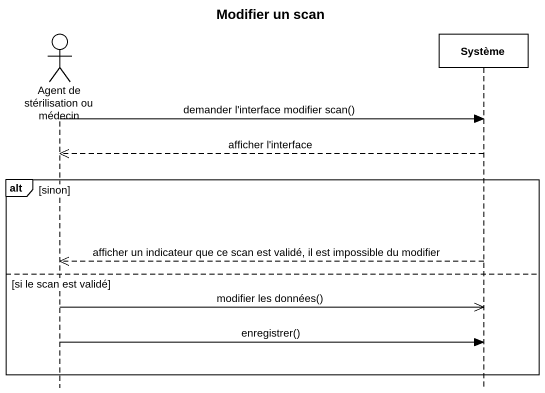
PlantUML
@startuml
title Modifier un scan
hide footbox
actor "Agent de stérilisation ou médecin" as Agent_de_stérilisation_ou
participant Système

Agent_de_stérilisation_ou -> Système : demander l'interface modifier scan()
Système -->> Agent_de_stérilisation_ou : afficher l'interface
alt sinon
  Système -->> Agent_de_stérilisation_ou : afficher un indicateur que ce scan est validé, il est impossible du modifier
else si le scan est validé
  Agent_de_stérilisation_ou ->> Système : modifier les données()
  Agent_de_stérilisation_ou -> Système : enregistrer()
end
@enduml
